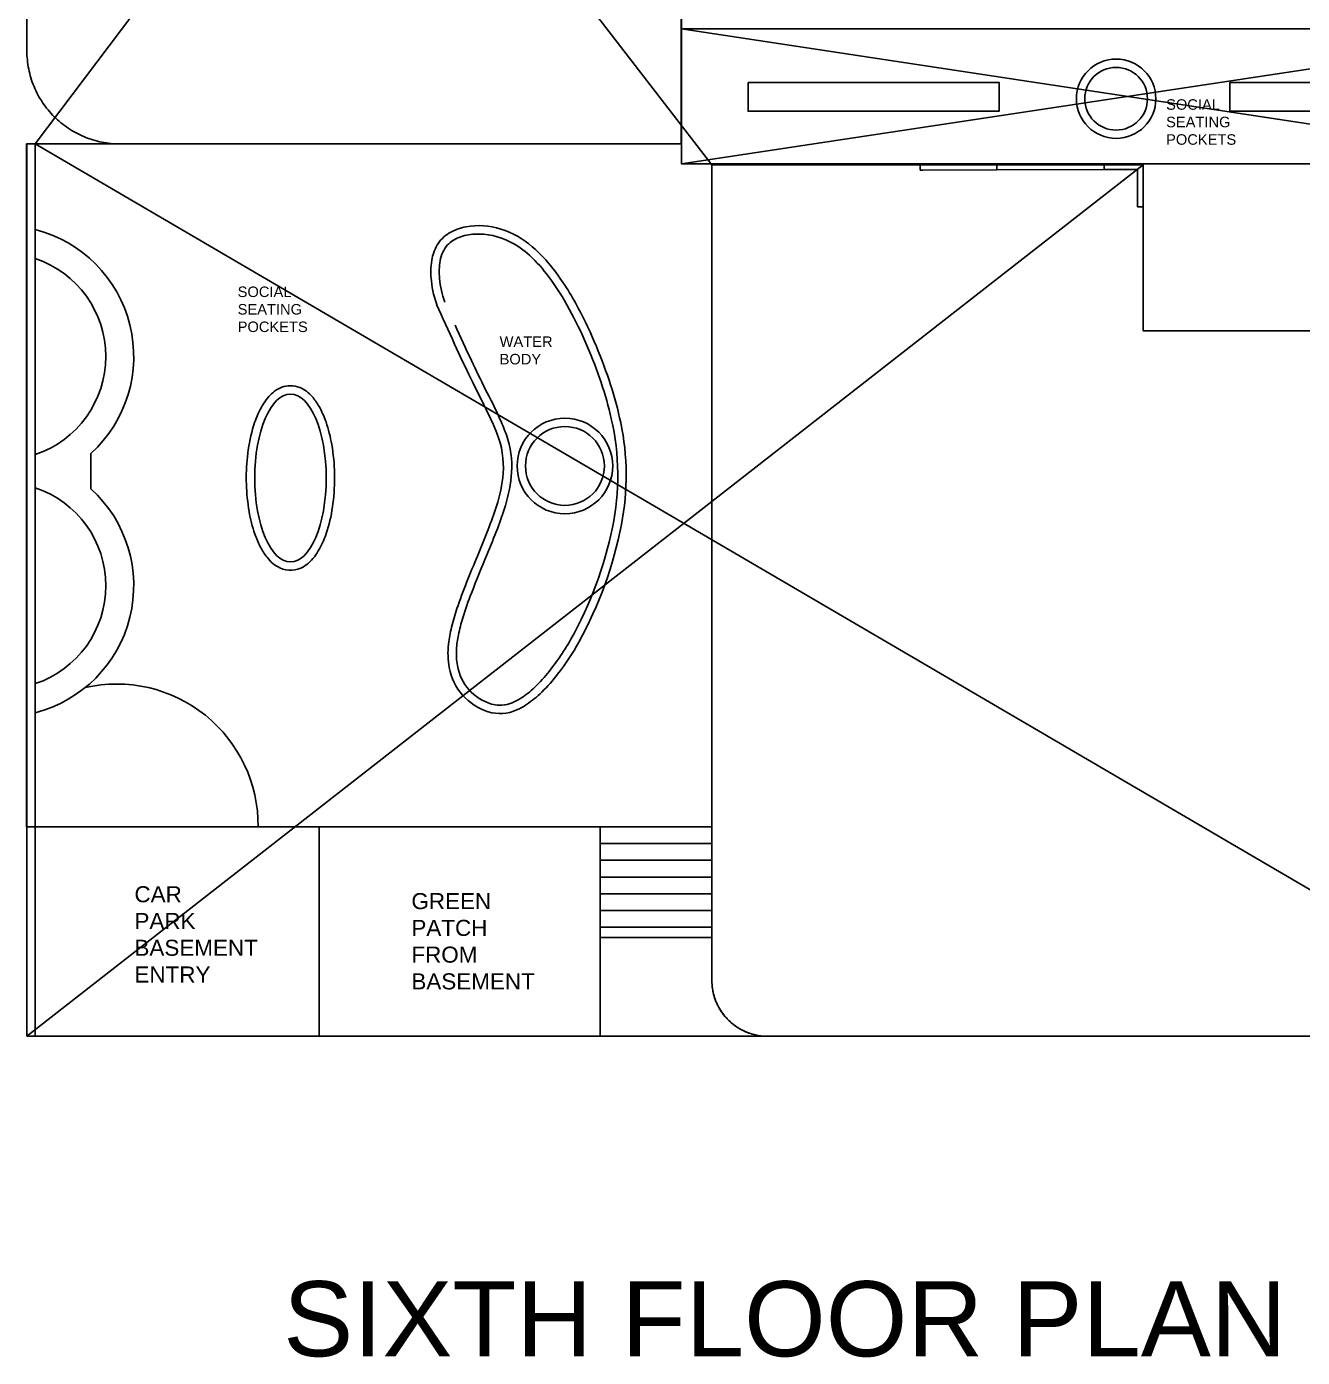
# Model space of a CAD drawing. Header units: millimetres. Extents: x -79796 to 428529, y -36333 to 94467.
# Drawn here: x 105859 to 128730, y -20671 to 3196 of the extents above; entities that cross this region are included whole.
import ezdxf

# ---------------------------------------------------------------- set-up
doc = ezdxf.new("R2010")
doc.units = ezdxf.units.MM
for name, color, linetype in [('Default', 7, 'Continuous'), ('Make2D$Visible$ClippingPlaneIntersections$Default', 7, 'Continuous'), ('Make2D$Visible$Curves$Default', 7, 'Continuous')]:
    doc.layers.add(name, color=color, linetype=linetype)
for name, color, linetype, true_color in [('floors', 3, 'Continuous', 0x00ff00), ('Make2D$Visible$ClippingPlaneIntersections$glasses', 4, 'Continuous', 0x00ffff), ('Make2D$Visible$Curves$balconies', 2, 'Continuous', 0xffff00), ('Make2D$Visible$Curves$floors', 3, 'Continuous', 0x00ff00), ('slabs', 5, 'Continuous', 0x0000ff)]:
    doc.layers.add(name, color=color, linetype=linetype, true_color=true_color)
doc.styles.get("Standard").update_dxf_attribs({"font": 'arial.ttf'})

msp = doc.modelspace()

# ---------------------------------------------------------------- linework, layer by layer
for p, q in [((105863, 16623), (118144, 719)), ((117697, 16628), (106013, 1092)), ((117601, 3156), (133597, 732)), ((133597, 3156), (117601, 732)), ((125853, 3156), (118144, 3156)), ((105863, 1092), (105863, -14912)), ((106013, 1092), (106013, -14912)), ((106013, 1092), (133137, -14782)), ((125875, 719), (105863, -14912)), ((125873, 732), (117601, 732)), ((121640, 723), (125873, 732)), ((125875, 719), (125875, 732)), ((105863, -11156), (105863, -14912)), ((112151, -14912), (105863, -14912)), ((119119, -14912), (116144, -14912)), ((121961, -14912), (121961, -14912))]:
    msp.add_line(p, q)
at = {"color": 251, "true_color": 0x636466}
for p, q in [((107011, -4458), (107011, -5093)), ((118144, -11156), (106910, -11156)), ((118144, -11156), (106910, -11156)), ((116143, -11156), (118143, -11156)), ((116144, -14912), (116144, -11156)), ((116144, -14912), (116144, -11156)), ((116143, -11456), (118143, -11456)), ((116143, -11756), (118143, -11756)), ((116143, -12056), (118143, -12056)), ((116143, -12356), (118143, -12356)), ((116143, -12656), (118143, -12656)), ((116143, -12956), (118143, -12956)), ((116144, -13139), (118144, -13139))]:
    msp.add_line(p, q, dxfattribs=at)
msp.add_lwpolyline([(133597, 3156), (117601, 3156), (117601, 732), (133597, 732)], close=True)
for points in [[(118794, 2195), (123292, 2195), (123292, 1679), (118794, 1679)], [(127430, 2195), (131928, 2195), (131928, 1679), (127430, 1679)]]:
    msp.add_lwpolyline(points, close=True, dxfattribs=at)
for points in [[(115093, 1092), (105859, 1092), (105859, -11156), (115093, -11156)], [(106013, -11156), (115093, -11156)], [(116144, -11156), (116144, -14912), (111104, -14912), (111104, -11156)], [(116144, -11156), (116144, -14912), (111104, -14912), (111104, -11156)]]:
    msp.add_lwpolyline(points, dxfattribs=at)
at = {"color": 251}
for points in [[(113224, -1828, -0.058776), (113115, -1366, -0.069266), (113122, -996, -0.09207), (113220, -720, -0.120253), (113428, -511, -0.094276), (113738, -393, -0.121695), (114358, -435, -0.102407), (114924, -751, -0.051795), (115294, -1143, -0.043418), (115749, -1854, -0.024227), (116073, -2540, -0.020119), (116329, -3230, -0.027501), (116509, -3905, -0.099914), (116523, -5734, -0.078574), (115759, -7841, -0.037261), (115379, -8419, -0.034251), (115096, -8738, -0.044242), (114822, -8962, -0.043366), (114647, -9058, -0.18694), (114134, -9092, -0.277565), (113436, -8301, -0.075721), (113422, -7879, -0.034946), (113476, -7577, -0.020576), (113574, -7243, -0.013825), (113747, -6771, 0.000545), (114131, -5826, 0.017273), (114282, -5405, 0.056415), (114401, -4819, 0.118677), (114287, -4093, 0.019365), (114135, -3747, 0.001782), (113823, -3118, -0.005826), (113532, -2499, 0.000713), (113207, -1787)], [(113354, -1745, -0.058851), (113261, -1322, -0.069196), (113273, -1003, -0.140253), (113407, -720, -0.108207), (113606, -588, -0.083993), (113892, -525, -0.131402), (114522, -662, -0.07046), (114878, -910, -0.048248), (115217, -1288, -0.035693), (115586, -1869, -0.024488), (115903, -2524, -0.019452), (116158, -3189, -0.025737), (116341, -3837, -0.109472), (116360, -5790, -0.076341), (115614, -7793, -0.046097), (115165, -8444, -0.036241), (114906, -8709, -0.04871), (114668, -8880, -0.047779), (114525, -8945, -0.087954), (114327, -8975, -0.060485), (114194, -8953, -0.285395), (113581, -8263, -0.059675), (113565, -7975, -0.036986), (113600, -7713, -0.024617), (113678, -7409, -0.016895), (113833, -6963, -0.007804), (114117, -6263, 0.006532), (114298, -5810, 0.019763), (114441, -5395, 0.055613), (114552, -4799, 0.102051), (114460, -4128, 0.020811), (114351, -3855, 0.0141), (114082, -3304, -0.006121), (113833, -2792, -0.005277), (113543, -2161)]]:
    msp.add_lwpolyline(points, format="xyb", dxfattribs=at)
msp.add_lwpolyline([(110589, -3244, 0.167786), (110296, -3351, 0.046119), (110203, -3438, 0.041678), (110106, -3567, 0.03274), (110022, -3720, 0.041181), (109911, -4022, 0.042773), (109817, -4518, 0.069046), (109848, -5502, 0.040121), (109951, -5905, 0.035064), (110048, -6134, 0.04929), (110169, -6322, 0.117283), (110400, -6513, 0.253044), (110821, -6490, 0.061367), (110939, -6399, 0.046163), (111041, -6279, 0.035425), (111129, -6133, 0.043701), (111247, -5842, 0.044155), (111351, -5356, 0.074506), (111329, -4298, 0.039979), (111226, -3895, 0.045105), (111101, -3615, 0.053561), (110975, -3438, 0.113886), (110755, -3277, 0.096922)], format="xyb", close=True, dxfattribs=at)
msp.add_lwpolyline([(119144, -14912), (132632, -14912)])
at = {"color": 251, "true_color": 0x636466}
for centre, radius in [((125391, 1902), 712), ((125391, 1902), 562), ((115509, -4684), 857), ((115509, -4684), 707)]:
    msp.add_circle(centre, radius, dxfattribs=at)
for centre, radius, start, end in [((105427, -2721), 2352, 312.3599, 75.5524), ((105427, -2721), 1852, 288.4734, 71.5266), ((105427, -6831), 1852, 288.4734, 71.5266), ((105427, -6831), 2352, 284.4476, 47.6401), ((107473, -11131), 2536, 359.4333, 102.9335)]:
    msp.add_arc(centre, radius, start, end, dxfattribs=at)
msp.add_ellipse((110589, -4900), major_axis=(0, 1506), ratio=0.425977, dxfattribs=at)
at = {"layer": 'Default'}
msp.add_lwpolyline([(119144, -14912), (119109, -14911), (119074, -14910), (119039, -14907), (119004, -14902), (118970, -14897), (118936, -14890), (118902, -14882), (118868, -14873), (118835, -14863), (118802, -14852), (118769, -14839), (118737, -14826), (118705, -14811), (118674, -14795), (118644, -14778), (118614, -14760), (118584, -14741), (118556, -14721), (118528, -14700), (118501, -14678), (118475, -14655), (118449, -14631), (118424, -14607), (118401, -14581), (118378, -14555), (118356, -14528), (118335, -14500), (118315, -14471), (118296, -14442), (118278, -14412), (118261, -14382), (118245, -14350), (118230, -14319), (118216, -14287), (118204, -14254), (118193, -14221), (118182, -14188), (118173, -14154), (118166, -14120), (118159, -14086), (118153, -14051), (118149, -14017), (118146, -13982), (118144, -13947), (118144, -13912)], dxfattribs=at)
at = {"layer": 'floors'}
for points in [[(125874, -1228), (125874, -82)], [(125874, -1228), (125874, -82)], [(125874, -1199), (125874, -1199)]]:
    msp.add_lwpolyline(points, dxfattribs=at)
at = {"layer": 'Make2D$Visible$ClippingPlaneIntersections$Default'}
for p, q in [((123252, 726), (121875, 719)), ((121875, 719), (121875, 619)), ((125175, 732), (123252, 726)), ((123252, 626), (123252, 726)), ((123252, 726), (123252, 626)), ((125175, 732), (125175, 632)), ((125873, 732), (125175, 732)), ((125175, 632), (125175, 732)), ((125875, -37), (125873, 732)), ((121875, 619), (123252, 626)), ((123252, 626), (125175, 632)), ((125175, 632), (125775, 632)), ((125775, 632), (125775, -37)), ((125775, -37), (125875, -37)), ((125875, -37), (125775, -37))]:
    msp.add_line(p, q, dxfattribs=at)
at = {"layer": 'Make2D$Visible$ClippingPlaneIntersections$glasses'}
msp.add_line((121925, 619), (121875, 619), dxfattribs=at)
at = {"layer": 'Make2D$Visible$Curves$balconies'}
for p, q in [((117597, 4828), (117597, 2395)), ((121875, 719), (121875, 719))]:
    msp.add_line(p, q, dxfattribs=at)
at = {"layer": 'Make2D$Visible$Curves$Default'}
for p, q in [((123244, 732), (121875, 719)), ((125175, 732), (123244, 732)), ((123244, 732), (123252, 726)), ((121875, 619), (121875, 619)), ((123252, 632), (123252, 632)), ((123252, 626), (123252, 626)), ((125875, -37), (125775, -37)), ((125775, -37), (125775, -37)), ((125875, -37), (125875, -37))]:
    msp.add_line(p, q, dxfattribs=at)
at = {"layer": 'Make2D$Visible$Curves$floors'}
for p, q in [((121875, 719), (121875, 719)), ((123252, 724), (123252, 724)), ((125874, -37), (125874, -37))]:
    msp.add_line(p, q, dxfattribs=at)
at = {"layer": 'slabs'}
for p, q in [((118144, -13937), (118143, -13912)), ((118144, -13947), (118144, -13912)), ((118144, -13947), (118144, -13912)), ((118144, -13912), (118144, -13947)), ((118145, -13961), (118144, -13937)), ((118146, -13982), (118144, -13947)), ((118146, -13982), (118144, -13947)), ((118144, -13947), (118146, -13982)), ((118146, -13986), (118145, -13961)), ((118149, -14017), (118146, -13982)), ((118149, -14017), (118146, -13982)), ((118146, -13982), (118149, -14017)), ((118148, -14010), (118146, -13986)), ((118151, -14035), (118148, -14010)), ((118153, -14051), (118149, -14017)), ((118153, -14051), (118149, -14017)), ((118149, -14017), (118153, -14051)), ((118154, -14059), (118151, -14035)), ((118159, -14086), (118153, -14051)), ((118159, -14086), (118153, -14051)), ((118153, -14051), (118159, -14086)), ((118158, -14083), (118154, -14059)), ((118163, -14107), (118158, -14083)), ((118166, -14120), (118159, -14086)), ((118166, -14120), (118159, -14086)), ((118159, -14086), (118166, -14120)), ((118168, -14131), (118163, -14107)), ((118173, -14154), (118166, -14120)), ((118173, -14154), (118166, -14120)), ((118166, -14120), (118173, -14154)), ((118174, -14155), (118168, -14131)), ((118182, -14188), (118173, -14154)), ((118182, -14188), (118173, -14154)), ((118173, -14154), (118182, -14188)), ((118180, -14179), (118174, -14155)), ((118187, -14202), (118180, -14179)), ((118193, -14221), (118182, -14188)), ((118193, -14221), (118182, -14188)), ((118182, -14188), (118193, -14221)), ((118194, -14226), (118187, -14202)), ((118204, -14254), (118193, -14221)), ((118204, -14254), (118193, -14221)), ((118193, -14221), (118204, -14254)), ((118202, -14249), (118194, -14226)), ((118211, -14272), (118202, -14249)), ((118216, -14287), (118204, -14254)), ((118216, -14287), (118204, -14254)), ((118204, -14254), (118216, -14287)), ((118220, -14295), (118211, -14272)), ((118230, -14319), (118216, -14287)), ((118230, -14319), (118216, -14287)), ((118216, -14287), (118230, -14319)), ((118230, -14317), (118220, -14295)), ((118240, -14340), (118230, -14317)), ((118245, -14350), (118230, -14319)), ((118245, -14350), (118230, -14319)), ((118230, -14319), (118245, -14350)), ((118251, -14362), (118240, -14340)), ((118261, -14382), (118245, -14350)), ((118261, -14382), (118245, -14350)), ((118245, -14350), (118261, -14382)), ((118262, -14384), (118251, -14362)), ((118278, -14412), (118261, -14382)), ((118278, -14412), (118261, -14382)), ((118261, -14382), (118278, -14412)), ((118274, -14405), (118262, -14384)), ((118286, -14426), (118274, -14405)), ((118296, -14442), (118278, -14412)), ((118296, -14442), (118278, -14412)), ((118278, -14412), (118296, -14442)), ((118299, -14447), (118286, -14426)), ((118315, -14471), (118296, -14442)), ((118315, -14471), (118296, -14442)), ((118296, -14442), (118315, -14471)), ((118312, -14468), (118299, -14447)), ((118326, -14488), (118312, -14468)), ((118335, -14500), (118315, -14471)), ((118335, -14500), (118315, -14471)), ((118315, -14471), (118335, -14500)), ((118341, -14508), (118326, -14488)), ((118356, -14528), (118335, -14500)), ((118356, -14528), (118335, -14500)), ((118335, -14500), (118356, -14528)), ((118355, -14527), (118341, -14508)), ((118371, -14546), (118355, -14527)), ((118378, -14555), (118356, -14528)), ((118378, -14555), (118356, -14528)), ((118356, -14528), (118378, -14555)), ((118386, -14565), (118371, -14546)), ((118401, -14581), (118378, -14555)), ((118401, -14581), (118378, -14555)), ((118378, -14555), (118401, -14581)), ((118403, -14584), (118386, -14565)), ((118424, -14607), (118401, -14581)), ((118424, -14607), (118401, -14581)), ((118401, -14581), (118424, -14607)), ((118419, -14602), (118403, -14584)), ((118437, -14619), (118419, -14602)), ((118449, -14631), (118424, -14607)), ((118449, -14631), (118424, -14607)), ((118424, -14607), (118449, -14631)), ((118454, -14636), (118437, -14619)), ((118475, -14655), (118449, -14631)), ((118475, -14655), (118449, -14631)), ((118449, -14631), (118475, -14655)), ((118472, -14653), (118454, -14636)), ((118491, -14669), (118472, -14653)), ((118501, -14678), (118475, -14655)), ((118501, -14678), (118475, -14655)), ((118475, -14655), (118501, -14678)), ((118509, -14685), (118491, -14669)), ((118528, -14700), (118501, -14678)), ((118528, -14700), (118501, -14678)), ((118501, -14678), (118528, -14700)), ((118529, -14700), (118509, -14685)), ((118556, -14721), (118528, -14700)), ((118556, -14721), (118528, -14700)), ((118528, -14700), (118556, -14721)), ((118548, -14715), (118529, -14700)), ((118568, -14730), (118548, -14715)), ((118584, -14741), (118556, -14721)), ((118584, -14741), (118556, -14721)), ((118556, -14721), (118584, -14741)), ((118588, -14744), (118568, -14730)), ((118614, -14760), (118584, -14741)), ((118614, -14760), (118584, -14741)), ((118584, -14741), (118614, -14760)), ((118609, -14757), (118588, -14744)), ((118630, -14770), (118609, -14757)), ((118644, -14778), (118614, -14760)), ((118644, -14778), (118614, -14760)), ((118614, -14760), (118644, -14778)), ((118651, -14782), (118630, -14770)), ((118674, -14795), (118644, -14778)), ((118674, -14795), (118644, -14778)), ((118644, -14778), (118674, -14795)), ((118672, -14794), (118651, -14782)), ((118694, -14805), (118672, -14794)), ((118705, -14811), (118674, -14795)), ((118705, -14811), (118674, -14795)), ((118674, -14795), (118705, -14811)), ((118716, -14816), (118694, -14805)), ((118737, -14826), (118705, -14811)), ((118737, -14826), (118705, -14811)), ((118705, -14811), (118737, -14826)), ((118738, -14826), (118716, -14816)), ((118769, -14839), (118737, -14826)), ((118769, -14839), (118737, -14826)), ((118737, -14826), (118769, -14839)), ((118761, -14836), (118738, -14826)), ((118784, -14845), (118761, -14836)), ((118802, -14852), (118769, -14839)), ((118802, -14852), (118769, -14839)), ((118769, -14839), (118802, -14852)), ((118807, -14854), (118784, -14845)), ((118835, -14863), (118802, -14852)), ((118835, -14863), (118802, -14852)), ((118802, -14852), (118835, -14863)), ((118830, -14862), (118807, -14854)), ((118853, -14869), (118830, -14862)), ((118868, -14873), (118835, -14863)), ((118868, -14873), (118835, -14863)), ((118835, -14863), (118868, -14873)), ((118877, -14876), (118853, -14869)), ((118902, -14882), (118868, -14873)), ((118902, -14882), (118868, -14873)), ((118868, -14873), (118902, -14882)), ((118901, -14882), (118877, -14876)), ((118925, -14888), (118901, -14882)), ((118936, -14890), (118902, -14882)), ((118936, -14890), (118902, -14882)), ((118902, -14882), (118936, -14890)), ((118949, -14893), (118925, -14888)), ((118970, -14897), (118936, -14890)), ((118970, -14897), (118936, -14890)), ((118936, -14890), (118970, -14897)), ((118973, -14897), (118949, -14893)), ((119004, -14902), (118970, -14897)), ((119004, -14902), (118970, -14897)), ((118970, -14897), (119004, -14902)), ((118997, -14901), (118973, -14897)), ((119021, -14905), (118997, -14901)), ((119039, -14907), (119004, -14902)), ((119039, -14907), (119004, -14902)), ((119004, -14902), (119039, -14907)), ((119046, -14907), (119021, -14905)), ((119074, -14910), (119039, -14907)), ((119074, -14910), (119039, -14907)), ((119039, -14907), (119074, -14910)), ((119070, -14910), (119046, -14907)), ((119094, -14911), (119070, -14910)), ((119109, -14911), (119074, -14910)), ((119109, -14911), (119074, -14910)), ((119074, -14910), (119109, -14911)), ((119119, -14912), (119094, -14911)), ((119144, -14912), (119109, -14911)), ((119144, -14912), (119109, -14911)), ((119109, -14911), (119144, -14912)), ((119144, -14912), (119119, -14912)), ((119144, -14912), (132598, -14912))]:
    msp.add_line(p, q, dxfattribs=at)
for points in [[(117595, 16623), (117595, 1092)], [(117595, 1092), (117595, 7398)], [(105863, 4823), (105863, 2761)], [(107533, 1091), (109595, 1092)], [(109595, 1092), (111595, 1092)], [(109595, 1092), (110595, 1092)], [(111595, 1092), (113595, 1092)], [(113595, 1092), (117595, 1092)], [(118144, 719), (118144, -13912)], [(125875, 719), (118144, 719)], [(125875, -2262), (125873, 732)], [(125875, 719), (125875, -2262)], [(125875, 719), (125875, -2262)], [(125875, -2262), (133597, -2262)]]:
    msp.add_lwpolyline(points, dxfattribs=at)
msp.add_polyline3d([(105863, 2761, 0), (105864, 2720, 0), (105865, 2679, 0), (105868, 2638, 0), (105872, 2597, 0), (105876, 2556, 0), (105882, 2516, 0), (105888, 2476, 0), (105896, 2435, 0), (105904, 2395, 0), (105914, 2355, 0), (105924, 2316, 0), (105935, 2277, 0), (105948, 2237, 0), (105961, 2199, 0), (105975, 2160, 0), (105991, 2122, 0), (106007, 2084, 0), (106024, 2047, 0), (106042, 2010, 0), (106061, 1974, 0), (106080, 1938, 0), (106101, 1903, 0), (106123, 1868, 0), (106145, 1833, 0), (106168, 1800, 0), (106192, 1767, 0), (106217, 1734, 0), (106242, 1702, 0), (106269, 1671, 0), (106296, 1640, 0), (106324, 1610, 0), (106352, 1580, 0), (106382, 1552, 0), (106412, 1524, 0), (106442, 1497, 0), (106474, 1470, 0), (106506, 1445, 0), (106538, 1420, 0), (106571, 1396, 0), (106605, 1373, 0), (106640, 1351, 0), (106674, 1329, 0), (106710, 1309, 0), (106746, 1289, 0), (106782, 1270, 0), (106819, 1252, 0), (106856, 1235, 0), (106894, 1219, 0), (106932, 1203, 0), (106970, 1189, 0), (107009, 1176, 0), (107048, 1164, 0), (107087, 1152, 0), (107127, 1142, 0), (107167, 1132, 0), (107207, 1124, 0), (107247, 1116, 0), (107288, 1110, 0), (107328, 1104, 0), (107369, 1100, 0), (107410, 1096, 0), (107451, 1093, 0), (107492, 1092, 0), (107533, 1091, 0)], dxfattribs=at)

# ---------------------------------------------------------------- texts
at = {"color": 251, "true_color": 0x636466, "width": 1143.44, "attachment_point": 1}
for s, insert, char_height in [('SOCIAL SEATING POCKETS     ', (126287, 1893), 188.26), ('SOCIAL SEATING POCKETS     ', (109642, -1466), 188.26), ('WATER BODY    ', (114338, -2360), 188.26), ('CAR PARK BASEMENT ENTRY    ', (107792, -12221), 287.78), ('GREEN PATCH FROM BASEMENT     ', (112757, -12344), 287.78)]:
    msp.add_mtext(s, dxfattribs=dict(at, insert=insert, char_height=char_height))
at = {"insert": (110458, -19304), "char_height": 1347.61, "width": 37212, "attachment_point": 1}
msp.add_mtext('SIXTH FLOOR PLAN ', dxfattribs=at)

doc.saveas('drawing.dxf')
